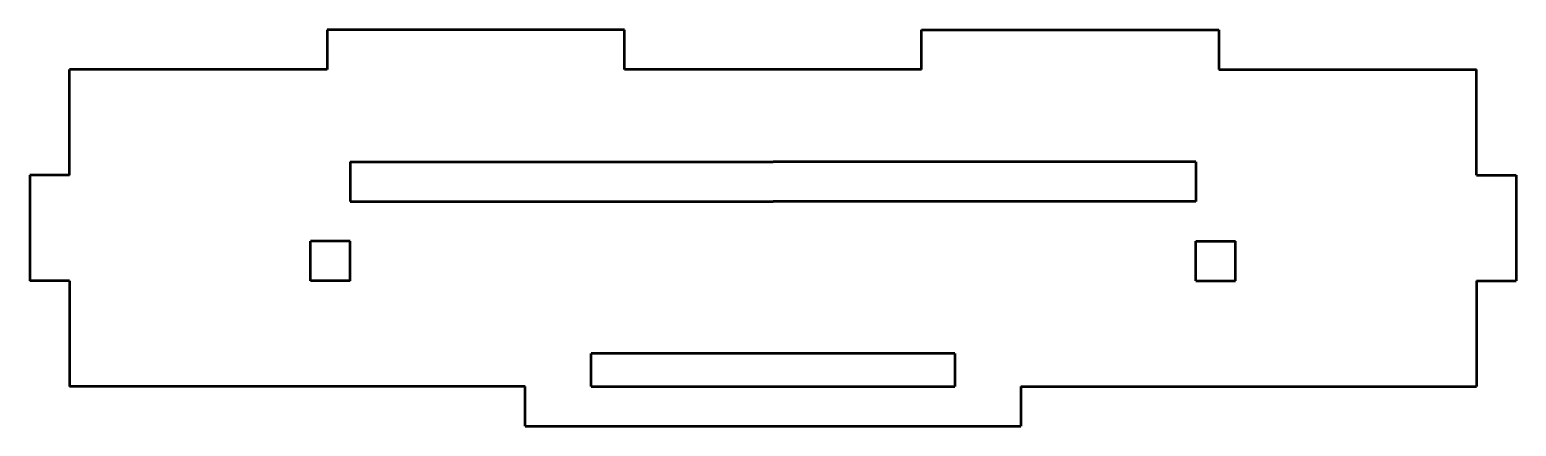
# Model space of a CAD drawing. Extents: x 36 to 261, y 75 to 135.
import ezdxf

# ---------------------------------------------------------------- set-up
doc = ezdxf.new("R2010")
doc.units = 0

msp = doc.modelspace()

# ---------------------------------------------------------------- linework, layer by layer
at = {"color": 7, "lineweight": 50, "ltscale": 0.15}
for p, q in [((81, 135), (81, 129)), ((126, 129), (126, 135)), ((171, 129), (171, 135)), ((216, 135), (216, 129)), ((84.5, 115), (84.5, 109)), ((212.5, 115), (212.5, 109)), ((42, 113), (36, 113)), ((255, 113), (261, 113)), ((84.5, 103), (78.5, 103)), ((78.5, 97), (78.5, 103)), ((84.5, 97), (84.5, 103)), ((212.5, 103), (218.5, 103)), ((212.5, 97), (212.5, 103)), ((218.5, 97), (218.5, 103)), ((42, 97), (36, 97)), ((84.5, 97), (78.5, 97)), ((212.5, 97), (218.5, 97)), ((255, 97), (261, 97)), ((111, 75), (111, 81)), ((186, 81), (186, 75))]:
    msp.add_line(p, q, dxfattribs=at)
at = {"color": 7, "lineweight": 50}
for p, q in [((126, 135), (81, 135)), ((171, 135), (216, 135)), ((81, 129), (42, 129)), ((171, 129), (126, 129)), ((216, 129), (255, 129)), ((84.5, 115), (148.5, 115)), ((212.5, 115), (148.5, 115)), ((84.5, 109), (148.5, 109)), ((212.5, 109), (148.5, 109)), ((176, 86), (121, 86)), ((111, 81), (42, 81)), ((121, 81), (176, 81)), ((186, 81), (255, 81)), ((111, 75), (186, 75))]:
    msp.add_line(p, q, dxfattribs=at)
at = {"color": 7, "lineweight": 50, "ltscale": 0.4}
for p, q in [((42, 113), (42, 129)), ((255, 113), (255, 129)), ((36, 113), (36, 97)), ((261, 113), (261, 97)), ((42, 97), (42, 81)), ((255, 97), (255, 81))]:
    msp.add_line(p, q, dxfattribs=at)
at = {"color": 7, "lineweight": 50, "ltscale": 0.125}
for p, q in [((121, 81), (121, 86)), ((176, 86), (176, 81))]:
    msp.add_line(p, q, dxfattribs=at)

doc.saveas('drawing.dxf')
